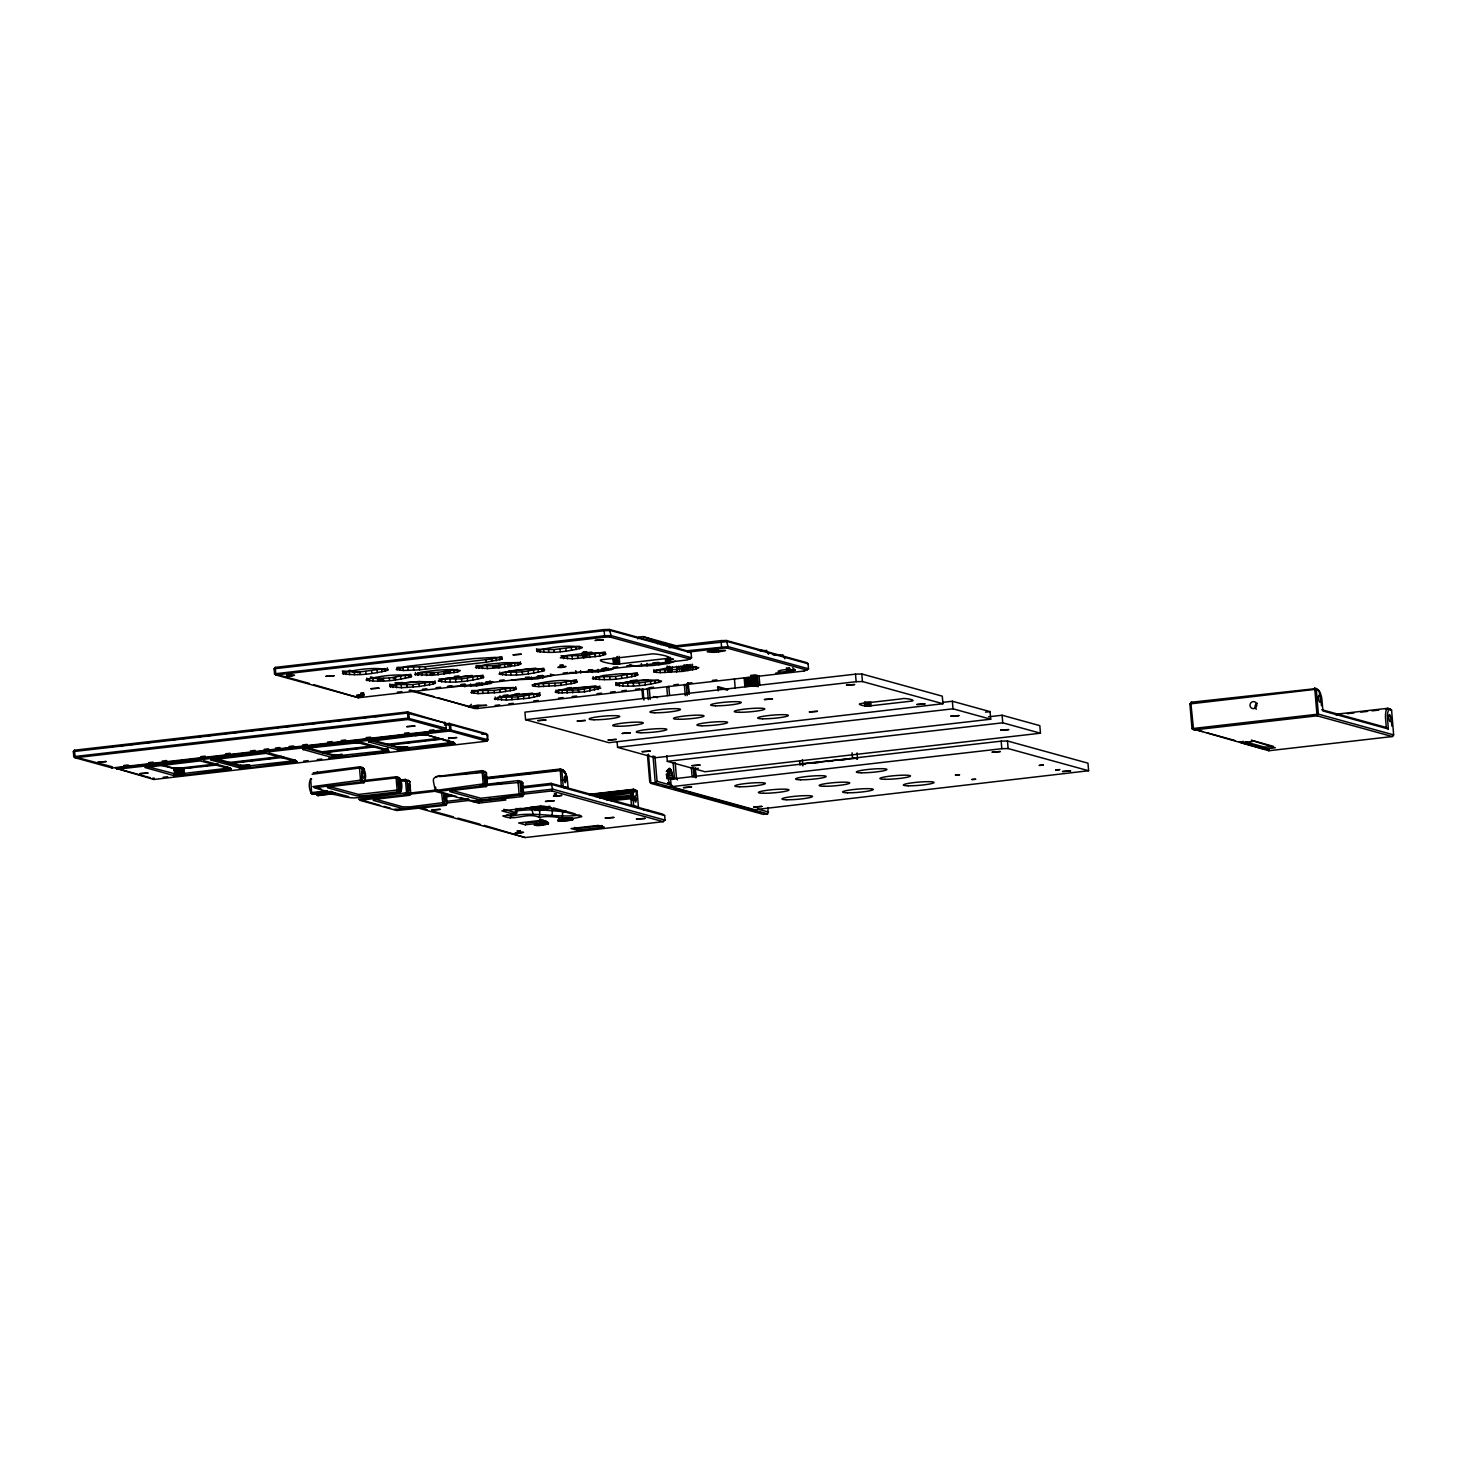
<?xml version="1.0" encoding="UTF-8"?>
<svg xmlns="http://www.w3.org/2000/svg" width="1467" height="1467" viewBox="0 0 1467 1467"><rect width="100%" height="100%" fill="white"/><g stroke="black" fill="none" stroke-linecap="round" stroke-linejoin="round"><path stroke-width="1.5" d="M690.737 668.805L690.792 664.386M181.138 775.548L231.291 769.13L200.227 760.896L144.885 767.498L173.546 775.511L181.138 775.548L180.496 767.993L173.308 768.03L159.848 764.344M246.749 768.011L296.866 761.721L265.857 753.36L210.514 759.961L240.771 768.158L246.749 768.011L246.676 765.352L240.166 765.316L211.89 757.522M302.917 749.215L304.953 747.492L302.991 749.454L331.542 757.357L339.115 757.394L339.042 754.735L332.532 754.698L306.42 747.492M404.745 749.857L454.898 743.421L424.586 734.233L453.523 742.284L401.096 748.61L369.666 740.432L368.51 741.807L370.161 740.083L368.62 741.917L398.767 750.004L404.745 749.857L404.672 747.18L398.162 747.143L374.232 740.56M275.228 667.393L275.851 674.948L604.697 637.155L604.074 629.6L275.228 667.393L274.109 668.787L274.531 673.83L275.851 674.948L358.516 697.742L687.363 659.948L691.544 657.766L691.122 652.723L689.637 651.568L609.465 629.453L604.074 629.6M687.565 652.118L721.654 648.194L721.03 640.621L668.732 646.635M638.438 806.905L633.506 805.548C634.056 802.834 630.095 789.154 637.1 791.116L638.438 806.905L637.43 807.547M218.051 763.757L182.807 767.791L183.448 775.365M192.727 761.281L192.819 760.126M369.079 741.385L416.335 735.572L416.445 734.435L425.852 735.334M671.923 671.263L672.344 666.788M688.867 669.062L689.288 664.588M714.117 652.32C749.967 648.212 687.271 651.366 714.117 652.32L714.576 648.561M179.983 775.64L179.359 768.066M245.612 768.085L245.686 765.407M337.978 757.467L338.052 754.79M403.608 749.93L403.682 747.253M322.887 794.821L323.07 793.409C345.974 790.585 325.894 795.627 317.477 795.462L316.157 794.344L323.07 793.409L321.64 794.986L321.585 793.574M539.581 825.224L539.819 823.537C563.841 820.566 530.265 829.57 535.528 823.317M563.548 820.988L563.786 819.283C590.578 816.899 552.546 824.949 558.909 819.063M669.869 671.611L670.602 667.082M687.271 669.319L688.005 664.808M183.907 767.681L184.549 775.236M191.627 761.391L191.847 760.236M415.253 735.7L416.445 734.435M668.31 671.959L669.52 666.256M687.033 665.028L686.226 668.842L684.667 665.156M74.469 750.205L75.092 757.761L112.079 767.956L445.069 729.686L446.188 728.292L445.766 723.249L407.459 711.935L74.469 750.205L73.35 751.599L73.772 756.642L75.092 757.761L408.083 719.49L445.069 729.686L446.188 728.292L407.624 718.133L73.772 756.642L112.336 766.801L112.079 767.956L110.758 766.838M333.834 792.969L311.958 793.94C308.914 790.438 308.382 782.883 310.692 778.812L311.682 779.087M310.784 792.858L313.204 793.06L312.948 794.215L311.627 793.097L310.692 778.812M317.202 772.816L317.459 771.66M318.742 794.582L318.486 795.737L317.11 794.105L317.477 795.462C331.304 790.016 343.828 799.552 357.508 797.626L400.179 792.73C402.783 788.714 402.288 780.957 398.914 777.583L396.017 776.795L365.851 780.261A8.894 0.935 -4.8 0 1 364.238 780.426M363.321 696.055L358.773 696.587L358.516 697.742L313.7 684.631M365.155 780.646L363.926 782.736L360.552 780.572L359.507 767.956L359.763 766.801L362.661 767.589C366.035 770.964 366.53 778.72 363.926 782.736L333.761 786.202A8.875 0.935 -4.8 0 0 327.819 787.871L356.114 795.664A8.894 0.935 -4.8 0 0 367.117 795.389L397.282 791.923L400.179 792.73L399.721 783.011M365.081 780.994C357.71 780.719 365.558 769.185 359.763 766.801L313.204 772.852M397.777 778.188L398.786 790.291L397.282 791.923L396.017 776.795L400.308 778.885M410.76 793.592L409.605 795.316L406.707 794.527L405.442 779.399L409.751 781.489L410.76 793.592L408.083 792.492L407.203 780.792L405.442 779.399L398.767 780.151M410.833 793.244L409.605 795.316L379.458 798.782A8.875 0.935 -4.8 0 0 373.498 800.45L401.793 808.262A8.894 0.935 -4.8 0 0 412.795 807.987M435.461 790.676C432.013 775.951 432.38 779.215 439.788 775.475M446.078 803.733L445.858 805.31L396.787 810.518L359.91 800.34L407.716 794.417M412.374 808.042L442.961 804.521L445.858 805.31L447.087 803.238L446.335 794.16M487.392 784.808L486.237 786.55L483.34 785.744L482.075 770.615L486.384 772.706L487.392 784.808L484.862 784.112L483.835 772.009L482.075 770.615L435.534 776.685M523.646 794.802L522.509 796.544L519.135 794.38L518.071 781.764L518.328 780.609L521.225 781.416L522.784 783.103L523.646 794.802L521.115 794.105L520.088 782.003L518.328 780.609L488.163 784.075A8.894 0.935 -4.8 0 1 486.549 784.24M374.305 798.892L402.893 806.85L409.99 806.85L444.336 802.486L443.566 793.39M435.149 790.511L484.715 783.708M450.937 790.108L480.846 798.25L520.968 793.702M539.196 823.794L540.956 822.253L541.03 823.61L534.318 824.747M557.717 820.456L563.126 819.393L563.438 818.018L565.07 817.852L565.162 819.191M667.833 670.382L668.75 666.531M685.511 669.099L686.263 665.431L687.198 665.688M178.882 775.695L178.24 768.121M244.494 768.14L244.751 765.462M336.86 757.522L337.117 754.845M402.49 749.985L402.728 747.29M667.577 670.676L668.53 666.77M151.193 766.049L151.486 764.875M216.804 758.494L217.116 757.339M657.491 643.775L658.426 641.812L674.857 646.342M711.953 652.412L713.2 648.634M146.37 766.324L176.7 774.301L229.916 767.975L231.181 769.02L229.916 767.975M302.88 749.344L304.072 747.858M387.801 748.555L387.691 750.04L384.281 750.829L334.696 756.147L304.036 747.968M582.949 652.43L581.849 653.989L583.096 652.32M177.819 775.731L177.177 768.158M243.449 768.176L243.834 765.481M335.815 757.559L336.2 754.863M401.445 750.022L401.83 747.326M150.129 766.177L150.551 764.985L147.489 765.517M215.759 758.622L216.181 757.449M586.672 651.568L586.58 656.538L587.185 652.632L591.733 652.118M537.857 825.298L539.819 823.537M561.641 821.08L562.246 819.356L563.786 819.283M242.458 768.195L242.99 765.499M334.824 757.577L335.356 754.882M400.454 750.04L400.986 747.345M149.102 766.324L149.671 765.114M214.732 758.769L215.301 757.577M303.944 748.775L307.667 746.96M585.938 651.66L585.7 656.648M484.862 784.112L483.34 785.744L436.524 791.667L478.682 803.127L479.581 801.312L522.509 796.544L522.729 794.967M510.223 817.944L511.121 816.147C534.318 811.013 556.525 818.458 579.575 815.065L581.592 816.532C567.142 821.667 553.664 814.057 539.361 817.431C527.588 811.764 514.605 821.63 502.833 815.909L514.99 814.497L516.751 812.938L516.366 808.409M525.278 824.802L526.176 822.987L545.632 820.768L547.649 822.217L525.278 824.802L518.621 822.95L540.975 820.383L547.649 822.217M532.099 815.432L532.998 813.617L531.476 807.859L516.164 809.619M522.325 794.307L551.739 790.933L552.637 789.136L551.115 783.36L521.684 786.752M539.361 817.431L539.874 811.086L531.476 807.859M637.723 638.897L638.622 637.1L642.986 636.605L678.249 646.324M551.995 815.964L552.509 809.637L551.354 808.409L535.07 810.444M562.154 818.769L562.668 812.425L561.513 811.196L551.354 808.409M577.008 830.175L604.221 827.04L598.279 825.408L571.066 828.543L577.008 830.175L577.906 828.378L602.203 825.573M647.46 754.863L649.753 782.149L650.908 783.378L763.298 814.368L767.663 813.855L768.195 807.51M1264.169 749.069L1265.049 747.271L1273.319 746.318L1251.351 740.267L1275.336 747.785L1264.169 749.069L1241.32 742.779L1243.081 741.22M175.948 775.731L175.306 768.158M241.56 768.195L242.238 765.499M333.926 757.577L334.586 754.882M399.556 750.022L400.216 747.345M536.354 825.316L537.27 823.592M559.972 821.08L562.246 819.356M317.11 793.739L317.771 792.528M148.167 766.471L148.864 765.242M213.779 758.916L214.475 757.706L211.89 758.366M306.145 748.317L306.841 747.088M371.774 740.762L372.471 739.551M585.26 651.77L584.893 656.776M435.149 683.329L435.552 682.632C420.662 680.523 404.232 681.843 389.965 686.519L401.445 687.748L419.305 686.483L433.113 684.117L435.149 683.329L434.929 680.798M175.16 775.713L176.04 774.283L174.518 768.14M240.771 768.158L241.56 765.481M333.137 757.54L333.908 754.863M398.767 750.004L399.537 747.308M409.146 690.499L477.16 708.524L804.319 670.987L805.09 669.759M147.305 766.618L148.13 765.371M212.935 759.081L213.76 757.834M305.301 748.463L306.126 747.216M370.931 740.927L371.738 739.68M584.655 651.88L584.159 656.923M318.486 793.61L319.311 792.363M604.697 637.155L610.089 637.026L611.061 635.578L609.465 629.453M721.654 648.194L727.045 648.066L727.999 646.617L726.403 640.492L721.03 640.621M174.481 775.658L175.453 774.246L173.839 768.103M240.111 768.121L240.973 765.444M332.477 757.504L333.339 754.827M398.089 749.967L398.969 747.271M535.18 825.261L536.354 823.555M558.67 821.025L560.889 819.356M212.202 759.246L213.118 757.962M304.568 748.628L305.484 747.363M370.179 741.073L371.114 739.808M584.123 651.99L581.794 653.769M173.931 775.603L174.995 774.191L174.573 769.148L173.308 768.03M239.561 768.048L240.515 765.389M331.927 757.43L332.881 754.772M397.557 749.894L398.511 747.216M469.312 707.076L486.696 705.334L477.564 705.169L468.945 706.874L471.402 704.288M668.842 778.885L672.876 779.417C671.079 757.045 663.359 776.428 671.097 784.955L667.632 782.626M173.546 775.511L174.646 774.118L174.225 769.075L172.904 767.956M239.176 767.975L240.166 765.316M331.542 757.357L332.532 754.698M397.172 749.82L398.162 747.143M211.578 759.393L212.587 758.109M369.574 741.238L370.583 739.936M534.978 824.509L536.207 822.969M558.45 820.2L559.679 818.641M1385.508 709.313L1389.983 708.799L1391.578 710.156L1389.469 709.643A11.516 3.172 83.4 0 0 1387.379 716.483L1388.332 728.971L1386.315 727.504L1385.471 717.418A13.038 3.594 83.4 0 1 1388.24 708.323L1391.578 710.156L1393.65 734.875L1392.311 736.544L1268.845 750.737L1191.993 728.641L1189.92 703.922L1191.241 702.253L1316.467 688.536A13.038 3.594 83.4 0 1 1319.016 692.002M534.41 825.132L535.767 823.464M557.827 820.897L559.184 819.209M303.229 749.564L304.256 746.905M368.859 742.009L369.977 740.615M303.449 748.922L304.531 747.62M583.334 652.228L582.582 657.308M302.991 749.454L304.036 746.813M368.62 741.917L369.757 740.523M581.849 653.989L583.004 652.595L581.959 653.659M303.119 749.087L304.237 747.748M368.749 741.532L369.867 740.212M387.545 670.327L388.15 669.649C373.498 667.045 357.581 669.3 343.113 672.895L342.508 673.573C357.159 676.177 373.076 673.921 387.545 670.327L387.325 667.815M411.108 676.837L411.714 676.14C397.062 673.536 381.145 675.792 366.695 679.386L366.072 680.065C380.723 682.687 396.64 680.413 411.108 676.837L410.888 674.307L389.323 677.974L369.244 678.487L369.446 681M483.285 677.736L483.89 677.057L480.516 676.122L466.359 676.195L444.483 678.708L438.248 680.981C452.918 683.585 468.835 681.33 483.285 677.736L483.065 675.223L461.5 678.891L438.981 679.001M501.989 659.16L501.659 657.931L495.461 657.363L473.254 658.646L407.056 666.33L396.2 669.392L403.333 670.492L419.654 669.814L486.31 662.24L501.989 659.16L501.787 656.629L491.537 658.995L425.338 666.696L396.934 667.412L397.135 669.942M520.473 664.258L521.097 663.579L517.723 662.644L503.566 662.717L486.31 664.441L475.455 667.503L487.411 668.585L504.795 667.338L518.364 665.028L520.473 664.258L520.272 661.727M536.775 651.238L537.38 650.559C551.83 646.965 567.747 644.71 582.417 647.314L581.794 648.011C567.344 651.586 551.427 653.86 536.775 651.238L536.555 648.726M515.907 689.27L516.512 688.573L513.138 687.638L498.982 687.73L481.726 689.453L470.87 692.497L478.022 693.616L500.229 692.332L513.78 690.04L515.907 689.27L515.687 686.739M544.055 670.749L544.66 670.071L541.286 669.135L527.13 669.209L509.874 670.951L499.018 673.995C513.67 676.599 529.587 674.343 544.055 670.749L543.835 668.237L522.27 671.904L502.191 672.399L502.392 674.93M540.076 695.083L532.943 693.964L516.622 694.643L500.669 696.733L494.434 699.007L506.408 700.089L529.22 698.127L539.471 695.761L539.874 692.552M576.678 682.283L577.283 681.587C562.631 678.983 546.714 681.238 532.246 684.832L532.576 686.079L538.774 686.629L560.981 685.364L574.551 683.054L576.678 682.283L576.458 679.753L560.779 682.833L534.813 683.934L535.015 686.446M605.358 654.502L605.981 653.824L602.589 652.888L588.45 652.962L566.574 655.474L560.339 657.748L572.295 658.83L599.746 656.079L605.358 654.502L605.156 651.971L583.591 655.639L561.072 655.767M615.975 685.034L616.58 684.356C631.03 680.761 646.965 678.487 661.617 681.11L660.994 681.788C646.544 685.382 630.627 687.638 615.975 685.034L615.755 682.503M637.43 675.297L638.053 674.618L634.661 673.683L620.504 673.756L603.267 675.48L592.411 678.543C607.063 681.146 622.98 678.891 637.43 675.297L637.228 672.766L615.663 676.434L595.565 676.947L595.785 679.459M675.242 661.122L669.007 663.396L653.072 665.486L636.751 666.165L629.6 665.046M563.126 819.393L571.598 817.963L573.249 819.338M762.125 650.633L759.558 650.596M758.329 650.248L765.719 650.615M773.146 654.942L782.039 655.107M795.151 670.126C777.877 667.632 767.681 675.407 795.151 670.126L792.583 667.742M362.532 780.297L361.029 781.929L314.231 787.761L328.975 791.978L311.958 793.94L310.601 792.29M406.707 794.527L408.211 792.895M444.336 802.486L442.961 804.521L441.622 792.638M519.593 795.737L521.115 794.105M804.319 670.987L808.5 668.805L808.079 663.762L806.593 662.589L726.403 640.492M666.275 771.44L669.099 768.415M666.678 771.367L669.685 768.305M496.304 783.873L498.633 782.553L501.127 783.323M400.436 791.557L401.408 790.64M446.115 804.154L447.087 803.238M487.466 784.478L486.237 786.55L456.09 790.016A8.875 0.935 -4.8 0 0 450.131 791.685L478.425 799.478A8.894 0.935 -4.8 0 0 489.446 799.203M523.737 794.472L489.006 799.258M667.118 771.679L670.346 768.763M654.942 756.294L657.051 781.306L655.272 782.865L650.908 783.378L648.451 754.13M415.876 807.4L525.204 837.547L663.267 821.667L665.028 820.108L664.661 815.579L662.644 814.112L551.115 783.36M636.421 795.444L636.091 791.41L637.1 791.116C628.756 784.258 631.122 802.504 631.599 805.585L633.506 805.548M667.558 772.339L670.987 769.753M454.66 743.696L453.321 742.504M666.146 774.393L671.593 771.202M212 758.769L241.652 766.728L295.325 760.658L296.682 761.85M666.421 775.346L672.124 773.036M362.404 779.894L312.856 786.587L321.236 789.099M398.657 789.888L358.516 794.436L328.608 786.294L330.478 785.578M408.083 792.492L358.535 799.185L379.733 805.218M393.229 678.524L395.907 677.992M457.594 672.014L460.326 670.566L453.193 669.447L436.873 670.126L420.919 672.216L414.684 674.49L432.215 675.333L457.594 672.014L457.374 669.484L437.936 672.381L417.857 672.895L418.058 675.407M448.26 686.556L476.647 685.841L490.216 683.53L492.949 682.082L492.013 681.532M497.826 699.924L497.606 697.412L517.686 696.898L539.251 693.231L539.471 695.761M558.579 692.956L555.204 692.021L561.439 689.747L577.393 687.656L593.713 686.978L600.847 688.096L584.544 691.856L558.579 692.956L558.377 690.425L578.456 689.912L600.021 686.244M696.073 669.08L698.805 667.632C684.154 665.009 668.237 667.283 653.787 670.859L654.117 672.106L660.315 672.656L682.522 671.391L696.073 669.08L695.871 666.568L676.415 669.447L656.336 669.961L656.556 672.491M564.282 787.999L565.29 787.467L564.043 787.137M307.098 748.152L358.223 742.742L389.232 751.104L382.979 752.424L382.374 749.82L387.306 748.922L387.398 750.169M274.109 668.787L604.312 630.7L610.62 630.535L691.122 652.723M73.35 751.599L407.203 713.09L445.766 723.249L444.428 722.131M482.57 740.56L487.943 739.808L486.842 741.202L153.852 779.472L115.545 768.158L449.397 729.649L487.943 739.808L487.521 734.765L486.2 733.628L449.214 723.433L444.684 723.965M688.133 658.72L691.544 657.766L611.061 635.578L604.734 635.743L274.531 673.83L309.335 683.42M116.388 767.919L116.865 769.276L449.856 731.006L486.842 741.202L487.521 734.765L450.534 724.57L444.428 725.12M567.069 787.797L568.096 787.522C567.289 781.489 568.077 770.89 560.247 769.02L486.164 777.547M942.933 703.738L608.952 742.687L525.571 719.692L524.929 712.137L855.499 674.142L861.807 673.976L942.291 696.165L942.933 703.738L862.449 681.55L856.141 681.697L525.571 719.692M1189.92 703.922L1314.414 689.453L1318.43 690.058A11.516 3.172 83.4 0 1 1321.785 698.402L1322.941 710.945L1388.332 728.971M1088.606 770.743L754.625 809.692L671.244 786.697L670.602 779.142L1001.172 741.147L1007.481 740.982L1087.964 763.17L1088.606 770.743L1008.122 748.555L1001.796 748.702L671.244 786.697M390.607 687.106L390.405 684.594L413.016 684.576L432.912 681.587L433.113 684.117M342.306 671.061L359.837 671.904L385.198 668.585L385.418 671.097M363.816 695.12C367.318 693.066 345.57 696.862 363.816 695.12L363.596 692.589M537.711 651.788L537.509 649.276L554.086 649.569L579.465 646.25L579.667 648.781M476.39 668.053L476.188 665.523L492.784 665.835L518.144 662.516L518.364 665.028M471.824 693.047L471.604 690.535L494.122 690.407L513.56 687.51L513.78 690.04M569.783 672.583L598.188 671.868L611.739 669.575L614.471 668.108L613.536 667.558M616.91 685.584L616.708 683.054L639.227 682.944L658.665 680.046L658.885 682.558M666.623 776.41L672.528 775.108M568.096 787.522L561.293 786.569L560.247 769.02L564.337 771.349M224.983 770.597L224.378 767.975L228.357 767.333M290.613 763.042L290.008 760.438L293.987 759.796L295.234 762.308M673.151 762.987L674.472 778.72L676.525 778.354L677.442 779.931M511.451 679.955L537.417 678.854L553.719 675.095L550.327 674.16M606.494 668.108L603.414 668.64L603.634 671.171M665.725 661.397L668.805 660.865L669.007 663.396M106.413 747.4L112.757 746.648M291.695 675.994C303.137 673.573 275.228 676.837 291.695 675.994L291.475 673.481M563.236 667.302C574.642 664.844 546.641 668.255 563.236 667.302L563.016 664.789M480.076 682.852L476.445 683.329L476.647 685.841M537.215 676.342L542.643 675.627L542.863 678.139M670.712 659.912C682.118 657.454 654.135 660.847 670.712 659.912L670.511 657.381M561.934 818.201L563.438 818.018M520.602 833.091C532.411 830.615 503.511 834.026 520.602 833.091L520.4 830.524M587.185 652.632L583.206 653.273L583.793 658.17M430.014 674.087L434.562 673.555M443.639 672.509L450.461 671.721M493.664 666.77L500.485 665.981M507.307 665.193L511.855 664.679M669.245 647.717L727.577 641.574L808.079 663.762M454.422 676.397L458.969 675.865M420.112 681.458L395.558 683.659M445.088 678.598L472.356 675.462M508.682 671.281L535.95 668.145M685.511 650.926L727.999 646.617L808.5 668.805M619.752 663.891L665.926 658.591C678.029 658.005 654.777 652.577 649.973 654.19L603.799 659.49C591.696 660.077 614.948 665.505 619.752 663.891L619.111 656.336M397.392 692.149L401.94 691.617M422.386 689.27L426.915 688.757M436.011 687.711L440.558 687.179M447.362 686.391L451.909 685.878M460.986 684.832L465.534 684.319M485.98 681.953L490.528 681.44M499.605 680.395L504.153 679.881M538.224 675.957L542.753 675.443M563.2 673.078L567.747 672.564M592.723 669.685L588.194 670.217L592.081 669.942L592.301 672.473M601.818 668.64L606.366 668.127M613.169 667.338L617.717 666.825M626.794 665.78L631.342 665.248M665.413 661.342L669.961 660.81M503.474 695.376L508.004 694.845M514.807 694.074L519.318 693.543M566.867 688.096L571.397 687.565M630.242 680.798L637.045 680.028M532.704 693.139L500.027 696.843L499.972 695.725M557.588 690.279L596.06 685.859M620.926 682.999L648.084 679.881M119.561 745.878L126.345 745.089M130.875 744.576L137.678 743.787M144.463 742.999L151.266 742.229M158.051 741.44L162.58 740.927M169.365 740.138L176.168 739.368M182.953 738.579L187.483 738.066M194.286 737.278L201.071 736.507M207.874 735.719L212.403 735.205M221.462 734.16L225.991 733.628M232.776 732.858L239.561 732.07M246.364 731.299L253.149 730.511M259.952 729.741L264.482 729.209M271.267 728.439L278.07 727.65M284.855 726.862L291.658 726.092M298.443 725.303L302.972 724.79M309.775 724.001L316.56 723.231M323.345 722.442L330.148 721.672M334.678 721.141L341.463 720.37M348.266 719.582L355.051 718.793M361.854 718.023L366.383 717.491M495.204 705.389L499.734 704.857M508.774 703.812L513.303 703.298M533.658 700.951L538.187 700.437M558.542 698.109L563.071 697.577M572.112 696.532L576.641 696.018M596.996 693.689L601.525 693.158M610.565 692.112L615.095 691.599M621.88 690.829L626.391 690.297M635.449 689.27L639.96 688.738M649.019 687.693L653.548 687.179M673.903 684.851L678.414 684.319M687.473 683.274L691.984 682.76M712.357 680.413L716.868 679.899M750.792 675.994L755.322 675.48M775.676 673.151L780.206 672.62M789.246 671.574L793.775 671.061M123.65 765.499L128.197 764.985M148.57 762.638L153.1 762.106M162.177 761.08L166.706 760.548M200.686 756.642L205.215 756.128M225.588 753.781L230.136 753.268M250.509 750.921L255.038 750.407M264.115 749.362L268.644 748.83M275.429 748.06L279.959 747.528M289.017 746.501L293.547 745.97M302.624 744.924L307.153 744.411M327.526 742.064L332.055 741.55M341.133 740.505L345.662 739.991M366.035 737.644L370.583 737.112M404.562 733.207L409.091 732.693M429.464 730.346L433.994 729.832M158.216 764.105L162.69 763.592M171.657 762.565L176.15 762.051M235.05 755.267L239.543 754.753M248.51 753.726L252.984 753.213M311.719 746.465L316.194 745.951M325.179 744.924L329.653 744.392M388.553 737.626L393.046 737.112M227.165 762.712L281.792 756.422M322.758 751.709L372.856 745.951M386.499 744.392L438.871 738.378M173.601 769.57L180.386 768.781M187.189 768.011L193.974 767.223M200.777 766.434L207.581 765.664M227.953 763.317L232.501 762.803M239.286 762.015L246.089 761.226M250.619 760.713L259.677 759.668M264.207 759.154L271.01 758.366M327.636 751.856L334.421 751.086M341.224 750.297L348.027 749.527M352.557 748.995L359.342 748.225M366.145 747.437L372.948 746.648M391.066 744.576L397.85 743.787M404.654 743.017L411.457 742.229M418.242 741.44L425.045 740.67M429.574 740.138L438.633 739.111M481.671 734.16L486.2 733.628L486.677 735.004M217.831 764.912L177.049 769.258L158.986 764.875M229.2 763.592L283.828 757.32M322.502 752.883L377.129 746.593M388.498 745.291L443.126 739.02M224.378 767.975L228.577 767.498M239.103 766.287L249.628 765.077L250.16 767.699M290.008 760.438L294.519 759.906M332.954 755.487L341.994 754.46L342.526 757.082L382.979 752.424M403.407 747.4L407.624 746.905L408.156 749.545M163.167 777.272L167.696 776.758M181.285 775.199L176.755 775.713L176.205 768.176M201.676 772.852L206.205 772.32M240.185 768.415L249.243 767.388M278.693 763.995L283.223 763.482M303.614 761.135L308.143 760.603M317.202 759.576L321.731 759.044M328.535 758.274L333.064 757.742M342.123 756.697L346.652 756.183M367.043 753.836L371.573 753.323M380.631 752.278L385.161 751.764M405.552 749.417L410.082 748.885M419.14 747.858L423.67 747.326M871.068 705.755L909.962 701.299C919.442 700.603 904.314 697.467 901.27 698.897L862.376 703.371C853.079 704.05 867.969 707.186 871.068 705.755L870.756 701.978M943.299 702.29L952.358 701.244L990.06 711.642L990.702 719.215L655.272 757.761L617.57 747.363L617.094 741.697M617.57 747.363L953 708.818L990.702 719.215M985.531 712.155L990.06 711.642M400.729 781.067L407.129 781.122M439.532 776.63L483.762 772.357M463.425 773.898L467.735 773.402M476.353 772.412L484.972 771.422L486.512 773.109M311.481 792.583L327.288 790.768M988.52 716.813L1002.108 715.236L1039.81 725.633L1040.451 733.207L705.022 771.752L667.32 761.355L666.843 755.688M485.669 778.28L494.636 777.253M499.128 776.74L505.877 775.951M512.606 775.181L519.336 774.411M523.829 773.898L532.814 772.852M537.307 772.339L544.037 771.569M550.767 770.798L557.497 770.028M488.328 778.225L492.82 777.693M501.806 776.666L506.298 776.153M513.028 775.383L517.521 774.869M526.506 773.824L530.981 773.311M539.966 772.284L544.459 771.77M551.189 771L555.681 770.468M485.852 778.94L561.843 770.377L563.163 786.147M667.32 761.355L1002.75 722.809L1040.451 733.207M437.386 789.888L411.53 792.858A8.894 0.935 -4.8 0 1 409.916 793.024M437.129 791.043L409.898 794.16M480.039 786.129L484.348 785.634M485.614 785.505L520.015 782.351M561.568 780.426L566.042 779.912C563.126 768.47 564.648 790.035 566.042 779.912M444.739 795.591L451.524 794.821M445.4 796.874L454.495 795.829M522.71 787.981L552.27 784.588L664.661 815.579M693.818 768.836L698.31 768.323M445.766 801.422L468.505 798.8M523.077 792.528L552.637 789.136L665.028 820.108M447.637 802.907L470.265 800.304M484.073 800.175L472.741 801.477L479.819 801.44M488.621 799.662L495.424 798.873M800.89 763.775L854.656 758.439M800.817 764.619L805.31 764.105M814.277 763.078L818.769 762.565M827.736 761.538L832.229 761.006M838.959 760.236L845.689 759.466M478.682 803.127L505.913 799.992L501.934 798.892M588.469 794.417L633.781 789.301L635.376 790.64M589.954 794.582L632.607 789.686L634.331 790.988M589.624 795.041L632.277 790.126L634.037 791.391M591.549 795.389L631.965 790.731L633.762 791.923M595.785 795.609L631.69 791.483L633.524 792.583M595.547 796.508L631.47 792.363L633.322 793.354M597.601 797.259L631.287 793.372L633.157 794.252M599.71 798.121L633.029 795.242M1336.199 714.227L1387.837 708.286M516.549 808.885L521.042 808.354M530.027 807.327L541.25 806.043M604.111 798.818L632.955 796.306M1336.107 714.997L1340.6 714.484M1347.329 713.714L1354.078 712.925M1360.808 712.155L1367.537 711.385M1372.03 710.872L1378.76 710.101M516.512 810.169L520.987 809.656M529.972 808.629L550.18 806.3M606.311 799.863L632.919 797.461M515.119 811.104C532.558 808.519 549.667 810.518 566.794 811.948M534.465 809.472L550.18 807.675M610.804 800.707L632.919 798.543M510.681 813.635L516.751 812.938L503.694 809.344M631.91 799.808L636.385 799.295C633.469 787.852 634.991 809.417 636.385 799.295M561.513 811.196L565.84 810.701M1241.32 742.779L1252.506 741.495M487.943 785.23L486.531 785.377M404.672 747.18L407.624 746.905M339.042 754.735L341.994 754.46M246.676 765.352L249.628 765.077M339.115 757.394L342.526 757.082M652.852 662.956L658.738 662.369L658.958 664.899M322.667 791.868L328.461 791.447L329.176 792.528M480.002 800.285L476.225 800.597M403.37 809.069L394.366 809.252M374.14 716.611L380.576 716.299M416.335 735.572L418.663 735.37M180.496 767.993L182.807 767.791M363.248 781.654L398.914 777.583L400.454 779.289M387.893 749.82L358.957 741.77L351.805 741.88L351.878 743.017M525.388 677.351L529.349 677.076M556.561 796.288L561.861 795.389L553.426 796.233L556.561 796.288L556.36 793.775M541.03 823.61L548.346 823.739M483.688 785.597L480.424 785.652M407.056 794.362L404.507 794.436M776.923 654.997L778.409 655.034M460.913 684.502L464.636 684.337L464.837 686.868M672.785 777.29L666.77 777.528L666.807 778.629M357.196 696.623L358.773 696.587M1239.303 741.679L1269.157 749.344M695.725 776.997L692.094 776.556L691.342 767.571M474.464 800.67L470.999 800.487M378.504 679.734L381.842 679.808M644.013 810.096L648.396 810.499M332.441 791.813L330.057 791.428L331.047 792.528M543.689 820.236L539.819 819.154L540.975 820.383M1321.785 709.716L1386.315 727.504M1245.281 741.825L1265.049 747.271M1202.738 731.611L1191.993 728.641L1318.375 714.117L1393.65 734.875L1392.311 736.544L1317.054 715.804L1193.57 729.998L1190.929 703.647L1191.241 702.253L1192.983 702.73A13.038 3.594 83.4 0 1 1193.845 703.28M1207.048 732.803L1234.994 740.505M727.045 648.066L807.235 670.162M610.089 637.026L690.279 659.123M727.87 689.38L717.913 686.629L718.262 690.829M717.473 687.455L727.449 690.205M653.475 696.568L657.436 697.65M349.421 670.272L358.223 672.711M375.827 677.552L382.429 679.386M348.541 670.786L355.142 672.62M370.546 676.855L381.548 679.899M409.99 689.967L433.92 696.568M438.266 697.76L474.373 708.469M657.051 781.306L672.344 785.523M757.632 809.05L768.561 812.058M767.663 813.855L655.272 782.865L653.017 755.872M651.935 782.755L658.5 784.57M662.864 785.762L669.429 787.577M673.811 788.788L684.741 791.795M689.105 793.005L743.787 808.079M748.152 809.271L761.281 812.901M483.835 772.009L486.384 772.706M520.088 782.003L522.637 782.7M551.739 790.933L663.267 821.667M497.753 782.773L501.146 783.708M553.462 807.877L575.229 813.873M581.592 816.532L543.744 806.098L501.934 810.903L514.99 814.497M361.524 768.195L364.054 768.891M407.203 780.792L409.751 781.489M476.188 800.377L479.581 801.312M574.514 827.443L577.906 828.378M437.551 791.263L456.365 796.453M460.546 797.608L468.908 799.9M506.775 814.937L511.121 816.147M269.121 753.066L293.052 759.649M398.786 790.291L401.335 790.988M444.483 802.889L447.013 803.586M420.479 807.767L427.099 809.582M431.5 810.811L453.541 816.881M457.942 818.091L479.984 824.161M484.385 825.389L525.204 837.547M348.688 796.654L334.531 792.767L335.503 793.794M383.914 806.373L390.185 808.097M203.491 760.603L227.422 767.204M115.545 768.158L150.349 777.748M658.426 641.812L642.986 636.605M395.76 777.95L397.704 778.537M359.507 767.956L361.45 768.543M521.225 781.416L522.784 783.103M409.88 781.893L408.339 780.187M312.086 774.264L362.661 767.589L364.201 769.295M567.087 778.152L565.657 776.446L566.812 776.978M565.308 775.199L566.519 775.878M571.598 817.963L572.919 819.154M546.678 822.364L548.053 823.574M566.189 774.851L562.851 770.065M564.557 772.981L565.84 773.916M564.135 772.045L565.473 773.091M632.974 789.393L634.661 790.731M633.377 789.264L635.009 790.621M563.713 771.239L565.107 772.375M295.454 760.346L296.811 761.483M332.129 791.63L333.467 792.748M453.211 742.1L454.55 743.219M295.215 760.254L296.554 761.373M229.604 767.791L230.924 768.928M1267.25 749.399L1268.845 750.737M561.989 769.497L564.722 771.789M424.935 734.307L426.237 735.425M359.305 741.844L360.625 742.962M229.879 768.085L231.236 769.258M562.411 769.698L563.951 771.019M358.957 741.77L360.222 742.87M571.415 818.146L573.047 819.576M546.531 822.529L548.163 823.959M332.239 792.033L333.596 793.225M229.714 768.213L231.053 769.405M473.603 707.442L474.813 708.543M570.645 817.706L572.093 819.026M545.852 822.125L547.301 823.445M331.322 791.502L332.514 792.602M424.128 734.178L425.32 735.279M358.498 741.715L359.69 742.815M453.028 742.632L454.33 743.842M295.032 760.786L296.334 761.996M229.42 768.341L230.704 769.552M570.828 818.366L572.313 819.851M546.017 822.712L547.503 824.197M395.045 682.595L396.145 683.695M423.541 734.142L424.641 735.224M357.911 741.679L359.012 742.76M331.524 792.29L332.771 793.519M452.625 742.76L453.835 743.989M388.205 751.544L386.885 749.05M294.629 760.915L295.857 762.162M228.999 768.47L230.227 769.698M474.446 707.479L475.436 708.579M569.599 817.651L570.791 818.953M544.935 822.088L546.127 823.39M452.093 742.889L453.23 744.154M387.6 751.691L386.353 749.179M228.467 768.598L229.604 769.863M422.863 734.105L423.853 735.205M357.251 741.66L358.223 742.742M569.856 818.586L571.103 820.126M545.156 822.914L546.402 824.454M330.368 792.565L331.395 793.849M451.451 743.035L452.478 744.319M386.848 751.856L385.711 749.307M294.482 762.473L293.363 759.924M228.87 770.01L227.733 767.479M396.732 682.632L397.575 683.714M422.111 734.105L422.954 735.187M356.481 741.642L357.325 742.742M450.717 743.164L451.634 744.466M386.004 752.003L384.996 749.454M293.638 762.62L292.63 760.071M228.008 770.175L227 767.608M659.747 642.161L661.067 644.765M568.261 817.669L569.123 818.971M475.51 707.479L476.225 708.561M543.762 822.088L544.624 823.409M397.722 682.613L398.419 683.714M421.267 734.123L421.964 735.205M355.637 741.66L356.353 742.76M568.573 818.806L569.508 820.401M544.037 823.115L544.972 824.692M328.828 792.822L329.598 794.142M449.911 743.292L450.681 744.613M385.051 752.168L384.171 749.582M292.685 762.767L291.823 760.199M227.073 770.322L226.193 767.736M789.191 667.522L791.171 671.042M398.767 682.577L399.336 683.677M420.351 734.142L420.919 735.242M354.721 741.697L355.289 742.797M782.791 654.704L784.845 658.756M766.489 650.211L768.525 654.264M449.654 744.759L448.755 740.046M384.024 752.296L383.29 749.692M291.658 762.913L290.943 760.309M226.046 770.468L225.313 767.864M684.997 665.358L686.593 669.025M683.787 665.028L685.878 670.456M448.609 744.888L447.82 740.175M566.72 817.724L567.197 819.044M542.405 822.162L542.882 823.482M476.757 707.424L477.16 708.524M326.591 791.52L326.994 792.62M419.397 734.197L419.8 735.297M399.886 682.522L400.271 683.622M353.785 741.734L354.17 742.852M567.069 819.008L567.637 820.64M542.698 823.28L543.267 824.912M327.013 793.06L327.489 794.417M635.523 789.778L636.091 791.41M787.852 667.705L789.044 671.318M717.51 648.322L718.72 651.935M682.778 666.036L684.209 670.382M680.963 666.055L682.063 670.382M407.074 749.655L406.652 747.015M341.444 757.192L341.022 754.551M249.078 767.809L248.656 765.169M401.023 682.448L401.261 683.567M352.795 741.807L353.034 742.925M678.854 666.146L679.588 670.492M786.385 667.852L786.752 671.556M716.043 648.469L716.428 652.155M565.437 819.173L565.602 820.842M541.268 823.427L541.433 825.096M405.901 749.765L405.662 747.106M340.289 757.302L340.032 754.643M325.051 793.262L325.197 794.656M247.923 767.919L247.666 765.261M182.293 775.456L181.651 767.901M1391.486 721.672L1391.871 726.165M1321.107 701.648L1321.437 705.682M1007.481 740.982L1008.122 748.555M1002.108 715.236L1002.75 722.809M1001.172 741.147L1001.796 748.702M952.358 701.244L953 708.818M869.454 702.106L869.766 705.884M868.794 702.161L869.106 705.939M868.134 702.198L868.446 705.994M867.492 702.235L867.822 706.012M866.887 702.253L867.217 706.049M866.337 702.271L866.649 706.049M865.823 702.271L866.135 706.049M865.365 702.253L865.695 706.03M864.98 702.216L865.31 706.012M861.807 673.976L862.449 681.55M864.448 702.143L864.76 705.92M855.499 674.142L856.141 681.697M857.04 752.938L857.535 758.842M852.07 752.791L852.492 757.834M802.339 759.613L802.871 765.921M799.625 760.915L799.973 765.114M759.062 675.884L759.814 684.869M757.32 675.407L758.256 686.648M756.825 675.297L757.761 686.538M756.183 675.205L757.119 686.446M755.377 675.15L756.33 686.391M754.46 675.095L755.413 686.336M753.415 675.077L754.368 686.318M752.259 675.077L753.213 686.318M751.012 675.095L751.966 686.336M749.894 677.387L750.646 686.373M748.5 677.461L749.252 686.446M747.07 677.534L747.822 686.538M745.621 677.644L746.373 686.629M744.154 677.772L744.906 686.758M734.435 678.891L735.187 687.876M692.369 667.375L692.589 669.887M687.748 668.145L687.95 670.676M686.629 664.734L686.996 669.227M688.133 682.705L689.27 694.239M695.303 768.121L696.091 777.583M686.281 664.606L686.666 669.099M687.803 682.577L688.738 693.818M694.973 767.993L695.78 777.748M687.381 683.53L687.766 688.041M694.551 768.946L695.12 775.695M686.244 684.356L687.179 695.596M693.231 767.516L693.983 776.501M684.356 684.392L685.291 695.633M682.302 668.86L682.522 671.391M676.415 669.447L676.635 671.978M669.465 657.491L669.667 660.003M670.492 669.887L670.712 672.399M668.402 657.564L668.622 660.077M667.412 657.601L667.632 660.132M667.1 665.963L667.467 670.456M668.787 686.189L669.557 695.175M675.205 762.602L676.525 778.354M666.733 686.574L667.485 695.56M664.918 670.107L665.138 672.638M660.095 670.144L660.315 672.656M655.162 680.853L655.382 683.365M653.897 669.575L654.117 672.106M650.541 681.642L650.761 684.154M646.929 663.377L647.13 665.908M649.221 688.078L650.174 699.447M647.332 688.353L648.286 699.612M645.113 682.338L645.315 684.869M641.354 663.616L641.574 666.146M642.968 688.867L643.903 700.107M641.923 688.922L642.693 698.017M639.227 682.944L639.429 685.456M635.101 673.536L635.303 676.067M633.304 683.365L633.506 685.878M631.599 674.343L631.819 676.874M626.977 675.132L627.198 677.662M627.729 683.604L627.931 686.116M622.907 683.622L623.108 686.153M621.55 675.847L621.751 678.377M618.432 664.019L617.149 656.519L617.772 664.074M619.147 683.439L619.349 685.969M616.653 658.445L617.13 664.111M616.012 658.481L616.488 664.148M615.407 658.5L615.883 664.166M614.856 658.5L615.333 664.184M614.343 658.5L614.82 664.184M615.663 676.434L615.865 678.964M613.884 658.481L614.361 664.166M613.499 658.463L613.976 664.129M612.968 658.371L613.444 664.056M609.722 676.874L609.942 679.386M608.035 667.852L608.255 670.382M603.029 652.76L603.23 655.272M604.166 677.094L604.367 679.624M599.526 653.548L599.746 656.079M599.325 677.131L599.545 679.643M597.968 669.355L598.188 671.868M594.905 654.337L595.125 656.868M597.894 687.033L598.114 689.545M594.41 687.84L594.612 690.352M593.145 676.562L593.346 679.093M589.477 655.052L589.679 657.583M589.789 688.61L589.991 691.14M582.674 653.402L582.986 657.179M584.343 689.325L584.544 691.856M580.602 670.602L580.804 673.133M577.65 656.079L577.87 658.591M575.963 647.057L576.183 649.588M578.456 689.912L578.676 692.442M575.761 670.639L575.981 673.151M571.341 647.846L571.562 650.376M572.093 656.299L572.295 658.83M574.331 680.523L574.551 683.054M572.533 690.352L572.735 692.864M570.846 681.33L571.048 683.86M567.271 656.336L567.472 658.848M565.895 648.561L566.115 651.073M566.959 690.59L567.179 693.102M566.207 682.118L566.427 684.649M563.511 656.152L563.713 658.665M561.971 664.881L562.191 667.412M560.027 649.148L560.229 651.678M560.926 664.954L561.127 667.485M559.936 665.009L560.137 667.522M562.136 690.609L562.338 693.139M560.779 682.833L560.981 685.364M554.086 649.569L554.306 652.1M555.938 690.04L556.158 692.571M554.893 683.42L555.094 685.951M548.53 649.808L548.731 652.338M548.97 683.842L549.171 686.373M543.689 649.844L543.909 652.357M555.296 793.812L555.516 796.343M554.379 793.812L554.599 796.343M543.395 684.08L543.615 686.611M539.929 649.661L540.149 652.173M541.708 669.007L541.928 671.519M538.224 669.814L538.426 672.326M538.572 684.117L538.774 686.629M537.124 694.001L537.344 696.532M533.585 670.602L533.805 673.115M533.64 694.808L533.86 697.338M531.329 676.929L531.531 679.441M528.157 671.318L528.358 673.83M529.019 695.596L529.22 698.127M522.27 671.904L522.49 674.417M523.572 696.312L523.792 698.842M516.347 672.326L516.549 674.838M514.642 663.322L514.862 665.835M517.686 696.898L517.906 699.429M521.702 782.773L522.032 786.825M510.021 664.093L510.241 666.623M510.773 672.564L510.993 675.077M511.763 697.338L511.983 699.851M510.076 688.316L510.278 690.847M505.95 672.583L506.152 675.113M519.318 830.634L519.538 833.201M504.593 664.808L504.795 667.338M518.236 830.707L518.438 833.274M506.188 697.558L506.408 700.089M505.455 689.105L505.657 691.635M517.209 830.762L517.429 833.329M499.66 657.418L499.862 659.93M499.752 672.033L499.972 674.545M498.707 665.395L498.908 667.925M501.366 697.595L501.586 700.107M500.009 689.82L500.229 692.332M496.158 658.225L496.378 660.737M492.784 665.835L492.985 668.347M495.168 697.027L495.388 699.557M491.537 658.995L491.757 661.525M494.122 690.407L494.342 692.937M489.996 681.018L490.216 683.53M487.209 666.055L487.411 668.585M486.09 659.71L486.31 662.24M488.199 690.829L488.401 693.359M486.512 681.825L486.714 684.337M482.386 666.091L482.588 668.604M482.625 691.067L482.845 693.598M481.891 682.613L482.093 685.126M480.938 675.994L481.158 678.506M478.627 665.908L478.829 668.439M477.453 676.8L477.655 679.313M477.802 691.104L478.022 693.616M474.043 690.92L474.263 693.433M472.832 677.589L473.034 680.101M470.559 683.915L470.779 686.428M467.386 678.286L467.606 680.816M461.5 678.891L461.72 681.403M455.577 679.313L455.779 681.825M453.89 670.291L454.092 672.821M449.269 671.079L449.47 673.61M450.002 679.551L450.222 682.063M445.179 679.569L445.4 682.1M443.823 671.794L444.043 674.325M441.42 679.386L441.64 681.917M437.936 672.381L438.156 674.912M445.235 793.574L445.748 799.68M432.013 672.821L432.215 675.333M429.409 682.412L429.611 684.942M426.439 673.041L426.659 675.572M435.644 787.156L436.011 791.667M425.338 666.696L425.54 669.227M424.678 683.237L424.898 685.749M421.616 673.078L421.818 675.59M419.452 667.283L419.654 669.814M419.085 683.97L419.305 686.483M415.418 672.509L415.638 675.04M413.511 667.723L413.731 670.236M413.016 684.576L413.236 687.088M408.761 675.077L408.981 677.607M407.954 667.943L408.156 670.474M406.927 684.997L407.129 687.528M405.277 675.884L405.479 678.414M403.132 667.98L403.333 670.492M400.656 676.672L400.858 679.203M401.225 685.236L401.445 687.748M399.372 667.797L399.574 670.309M396.365 685.236L396.567 687.748M395.21 677.387L395.43 679.899M392.661 685.016L392.863 687.546M389.323 677.974L389.544 680.505M389.745 683.989L389.965 686.519M383.4 678.396L383.602 680.926M381.713 669.392L381.915 671.904M387.49 748.372L387.691 750.04M377.074 670.181L377.294 672.693M377.826 678.634L378.046 681.165M373.003 678.671L373.205 681.183M371.646 670.896L371.848 673.408M366.805 678.102L367.025 680.615M365.76 671.483L365.961 673.995M362.789 692.736L362.991 695.266M361.817 692.864L362.019 695.395M359.837 671.904L360.038 674.435M360.772 692.974L360.974 695.486M363.119 768.965L363.468 773.164M354.262 672.143L354.482 674.655M349.439 672.161L349.641 674.692M345.68 671.978L345.882 674.508M343.241 671.611L343.461 674.123M290.429 673.573L290.649 676.104M289.384 673.646L289.586 676.177M288.394 673.701L288.596 676.214M287.532 673.701L287.734 676.232M286.854 673.665L287.074 676.195M692.424 664.221L692.772 668.604M676.617 666.293L676.965 670.676M478.077 707.332L478.15 708.451M417.435 734.344L417.49 735.462M402.178 682.357L402.251 683.494M324.629 791.667L324.684 792.785M856.416 759.044A3.814 1.045 83.4 0 1 856.985 759.209M451.451 775.365A8.875 0.935 -4.8 0 1 454.293 774.943M1256.284 709.294A3.557 3.411 -74.6 0 1 1257.311 703.206M1319.42 693.066A13.038 3.594 83.4 0 1 1320.117 695.486M154.108 778.317L153.852 779.472L152.513 778.354L154.108 778.317M407.459 711.935L408.083 719.49L409.201 718.096L408.78 713.054L407.459 711.935M449.214 723.433L449.856 731.006L450.974 729.612L450.534 724.57L449.214 723.433M1314.725 688.06L1317.054 715.804L1318.375 714.117L1316.302 689.398L1314.725 688.06M296.921 761.593L295.509 760.548L296.921 761.593M98.142 762.106L106.156 761.538L98.142 762.106M139.915 773.622L147.91 773.054L139.915 773.622M326.004 676.324L334.018 675.755L326.004 676.324M370.968 688.72L378.963 688.151L370.968 688.72M406.836 726.642L414.831 726.055L406.836 726.642M513.175 654.814L521.17 654.245L513.175 654.814M448.609 738.139L456.604 737.571L448.609 738.139M431.94 809.967L440.21 809.362L431.94 809.967M595.272 640.419L603.285 639.85L595.272 640.419M537.876 720.609L545.871 720.04L537.876 720.609M577.301 721.03L585.296 720.462L577.301 721.03M545.504 801.44L554.013 800.817L545.504 801.44M608.2 739.991L616.213 739.423L608.2 739.991M622.246 733.427L630.26 732.858L622.246 733.427M642.198 751.672L650.193 751.104L642.198 751.672M605.284 818.054L613.793 817.449L605.284 818.054M691.947 765.664L699.961 765.096L691.947 765.664M683.53 787.614L691.544 787.027L683.53 787.614M764.454 699.521L772.449 698.952L764.454 699.521M809.417 711.917L817.412 711.33L809.417 711.917M846.551 685.126L854.564 684.557L846.551 685.126M753.873 806.997L761.886 806.428L753.873 806.997M916.893 704.508L924.907 703.94L916.893 704.508M950.873 716.189L958.886 715.621L950.873 716.189M955.475 775.053L959.491 774.759L955.475 775.053M1000.641 730.181L1008.636 729.612L1000.641 730.181M992.224 752.131L1000.237 751.562L992.224 752.131M971.796 779.545L975.793 779.252L971.979 779.472M1039.333 765.407L1043.349 765.114L1039.333 765.407M1055.653 769.9L1059.651 769.625L1055.653 769.9M1062.566 771.514L1070.562 770.945L1062.566 771.514M636.476 819.063L644.985 818.458L636.476 819.063M362.239 772.522A3.686 1.009 83.4 0 0 363.614 778.243A3.686 1.009 83.4 0 0 364.054 773.017A3.686 1.009 83.4 0 0 362.239 772.522M398.492 782.516A3.686 1.009 83.4 0 0 399.868 788.256A3.686 1.009 83.4 0 0 400.308 783.011A3.686 1.009 83.4 0 0 398.492 782.516M407.918 785.102A3.686 1.009 83.4 0 0 409.293 790.841A3.686 1.009 83.4 0 0 409.733 785.615A3.686 1.009 83.4 0 0 407.918 785.102M444.171 795.096A3.686 1.009 83.4 0 0 445.546 800.835A3.686 1.009 83.4 0 0 445.986 795.609A3.686 1.009 83.4 0 0 444.171 795.096M484.55 776.336A3.686 1.009 83.4 0 0 485.925 782.076A3.686 1.009 83.4 0 0 486.384 776.832A3.686 1.009 83.4 0 0 484.55 776.336M520.803 786.33A3.686 1.009 83.4 0 0 522.179 792.07A3.686 1.009 83.4 0 0 522.637 786.825A3.686 1.009 83.4 0 0 520.803 786.33M908.348 785.799A15.275 1.614 -4.8 0 0 933.599 782.883A15.275 1.614 -4.8 0 0 914.454 782.534A15.275 1.614 -4.8 0 0 908.348 785.799M847.578 792.785A15.275 1.614 -4.8 0 0 872.828 789.869A15.275 1.614 -4.8 0 0 853.684 789.521A15.275 1.614 -4.8 0 0 847.578 792.785M786.807 799.753A15.275 1.614 -4.8 0 0 812.076 796.856A15.275 1.614 -4.8 0 0 792.913 796.508A15.275 1.614 -4.8 0 0 786.807 799.753M763.243 793.262A15.275 1.614 -4.8 0 0 788.513 790.365A15.275 1.614 -4.8 0 0 769.35 790.016A15.275 1.614 -4.8 0 0 763.243 793.262M824.014 786.275A15.275 1.614 -4.8 0 0 849.265 783.378A15.275 1.614 -4.8 0 0 830.12 783.03A15.275 1.614 -4.8 0 0 824.014 786.275M800.45 779.784A15.275 1.614 -4.8 0 0 825.701 776.887A15.275 1.614 -4.8 0 0 806.538 776.538A15.275 1.614 -4.8 0 0 800.45 779.784M739.68 786.77A15.275 1.614 -4.8 0 0 764.93 783.873A15.275 1.614 -4.8 0 0 745.786 783.525A15.275 1.614 -4.8 0 0 739.68 786.77M861.202 772.797A15.275 1.614 -4.8 0 0 886.471 769.9A15.275 1.614 -4.8 0 0 867.309 769.552A15.275 1.614 -4.8 0 0 861.202 772.797M884.784 779.289A15.275 1.614 -4.8 0 0 910.035 776.391A15.275 1.614 -4.8 0 0 890.872 776.043A15.275 1.614 -4.8 0 0 884.784 779.289M762.675 718.793A15.275 1.614 -4.8 0 0 787.926 715.878A15.275 1.614 -4.8 0 0 768.781 715.529A15.275 1.614 -4.8 0 0 762.675 718.793M701.904 725.78A15.275 1.614 -4.8 0 0 727.174 722.864A15.275 1.614 -4.8 0 0 708.011 722.516A15.275 1.614 -4.8 0 0 701.904 725.78M641.134 732.748A15.275 1.614 -4.8 0 0 666.403 729.851A15.275 1.614 -4.8 0 0 647.24 729.502A15.275 1.614 -4.8 0 0 641.134 732.748M739.111 712.284A15.275 1.614 -4.8 0 0 764.362 709.386A15.275 1.614 -4.8 0 0 745.218 709.038A15.275 1.614 -4.8 0 0 739.111 712.284M678.341 719.27A15.275 1.614 -4.8 0 0 703.592 716.373A15.275 1.614 -4.8 0 0 684.447 716.024A15.275 1.614 -4.8 0 0 678.341 719.27M617.57 726.257A15.275 1.614 -4.8 0 0 642.839 723.359A15.275 1.614 -4.8 0 0 623.677 723.011A15.275 1.614 -4.8 0 0 617.57 726.257M715.529 705.792A15.275 1.614 -4.8 0 0 740.798 702.895A15.275 1.614 -4.8 0 0 721.636 702.546A15.275 1.614 -4.8 0 0 715.529 705.792M654.777 712.779A15.275 1.614 -4.8 0 0 680.028 709.881A15.275 1.614 -4.8 0 0 660.883 709.533A15.275 1.614 -4.8 0 0 654.777 712.779M594.007 719.765A15.275 1.614 -4.8 0 0 619.276 716.868A15.275 1.614 -4.8 0 0 600.113 716.519A15.275 1.614 -4.8 0 0 594.007 719.765M1255.349 707.974A3.557 3.411 -74.6 0 0 1254.835 701.868A3.557 3.411 -74.6 0 0 1249.994 705.517A3.557 3.411 -74.6 0 0 1255.349 707.974M1318.466 696.642A3.557 0.99 83.4 0 0 1319.787 702.18A3.557 0.99 83.4 0 0 1320.227 697.137A3.557 0.99 83.4 0 0 1318.466 696.642M1388.809 716.043A3.557 0.99 83.4 0 0 1390.129 721.581A3.557 0.99 83.4 0 0 1390.551 716.519A3.557 0.99 83.4 0 0 1388.809 716.043"/></g></svg>
